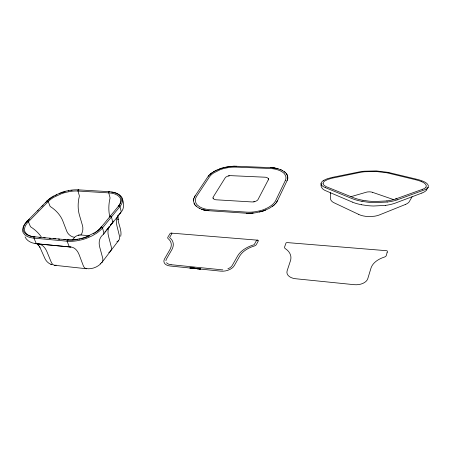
<?xml version="1.0" encoding="UTF-8"?>
<svg xmlns="http://www.w3.org/2000/svg" width="451" height="451" viewBox="0 0 451 451"><rect width="100%" height="100%" fill="white"/><g stroke="black" fill="none" stroke-linecap="round" stroke-linejoin="round"><path stroke-width="0.68" d="M165.951 260.734L165.968 260.531A8.462 4.944 -13.6 0 1 166.504 258.959L171.718 249.916A25.132 14.077 -14.8 0 0 169.875 237.829A1.342 0.744 -13.2 0 1 169.773 237.187L171.837 233.748A0.998 0.547 -13.2 0 0 171.267 233.116A0.998 0.547 -13.2 0 0 170.01 233.641L167.935 237.079A3.349 1.86 -13.2 0 0 168.172 238.68A23.08 12.927 -14.8 0 1 169.824 249.792L164.576 258.829A10.576 6.179 -13.6 0 0 170.19 266.011L220.691 271.136A10.852 6.579 -10.4 0 0 234.294 265.622L239.622 256.196A24.529 14.872 -7.7 0 1 254.246 246.015A3.507 2.052 -8.3 0 0 256.371 244.532L258.344 240.89A1.043 0.609 -8 0 0 257.713 240.18A1.043 0.609 -8 0 0 256.394 240.654L254.392 244.312A1.404 0.823 -8.3 0 1 253.541 244.904A26.71 16.197 -7.7 0 0 237.626 255.959L232.271 265.368A8.682 5.26 -10.4 0 1 227.879 268.813M287.428 179.769L287.676 178.765A24.1 12.138 -7.6 0 0 287.738 178.325L287.766 177.874M193.829 198.694L193.609 201.558L194.544 204.202M287.761 178.027L287.738 178.325M118.134 216.694L118.083 219.716L117.999 218.944C118.472 224.773 122.069 230.461 120.705 236.369M193.676 199.331L193.744 199.009M287.558 179.34L287.473 179.628M287.157 180.49L277.399 200.937M194.342 197.307L194.409 197.155A30.984 16.106 -9.7 0 1 194.64 196.704M287.022 180.783L287.09 180.637A24.219 12.194 -7.6 0 0 287.569 176.11L286.701 174.159M277.557 200.622L277.483 200.78A25.262 13.327 -8.1 0 1 276.187 202.815A25.149 13.271 -8.1 0 1 275.803 203.288L275.375 203.773M199.917 269.027L200.081 268.74M200.002 269.038L200.165 268.751M200.148 269.05L200.312 268.762M200.25 269.061L200.407 268.773L198.451 268.576L198.384 268.869M198.057 268.835L198.22 268.554M198.936 268.926L199.015 268.633M199.009 268.937L199.133 268.644M199.122 268.948L199.286 268.661M199.387 268.971L199.489 268.683M199.438 268.976L199.556 268.689M199.567 268.993L199.725 268.706M199.708 269.005L199.799 268.711M197.713 268.802L197.848 268.514L190.08 267.731L189.91 268.012M197.724 268.802L197.888 268.52M197.944 268.824L198.107 268.542M196.709 268.7L196.771 268.407M196.884 268.717L197.048 268.435M197.048 268.734L197.104 268.441M197.143 268.745L197.307 268.458L197.234 268.757M197.358 268.768L197.521 268.48L197.42 268.773M412.101 196.754L409.091 201.952A11.782 6.156 -0.3 0 1 405.41 204.461M195.508 268.582L195.672 268.294M195.655 268.593L195.819 268.311M195.74 268.604L195.881 268.317M195.892 268.616L196.05 268.334M196.1 268.638L196.213 268.351M196.371 268.666L196.427 268.373M121.725 211.384C124.414 207.725 123.833 202.95 122.418 198.908M194.454 268.475L194.544 268.182M194.669 268.492L194.832 268.21M194.86 268.514L195.012 268.227M194.939 268.52L195.091 268.238M195.108 268.537L195.26 268.255M195.221 268.548L195.373 268.266M193.361 268.362L193.53 268.08M193.547 268.379L193.699 268.097M193.676 268.396L193.738 268.097M193.783 268.401L193.891 268.114M193.907 268.418L193.986 268.125M193.981 268.424L194.082 268.136M194.048 268.43L194.189 268.142M194.308 268.458L194.46 268.17M428.1 187.362C429.493 184.476 425.518 182.266 423.156 181.308A30.583 15.717 -0.2 0 0 416.668 179.233L388.965 172.581M192.301 268.255L192.414 267.967M192.442 268.266L192.504 267.973M192.504 268.272L192.633 267.984M192.819 268.306L192.966 268.018M192.972 268.322L193.062 268.029M193.124 268.339L193.225 268.046M191.094 268.131L191.258 267.849M191.252 268.148L191.382 267.86M191.404 268.165L191.562 267.877M191.506 268.176L191.669 267.888M191.743 268.198L191.861 267.911M191.991 267.922L191.861 268.21L192.064 267.928M192.137 268.238L192.301 267.956M190.063 268.029L190.232 267.742M190.192 268.041L190.356 267.759M190.401 268.063L190.474 267.77M190.61 268.08L190.773 267.798M190.79 268.103L190.953 267.815M190.914 268.114L191.077 267.826M428.055 187.436L426.567 189.877M276.187 202.815L276.948 201.727M193.783 198.852A24.715 12.808 -10 0 1 194.99 196.106L207.855 176.781A23.677 11.749 -9.3 0 1 211.361 173.28L215.104 170.929L219.716 168.922M194.995 196.106L195.187 195.807M276.852 201.879L276.643 202.195M425.981 187.154C427.424 184.775 423.816 182.492 421.719 181.73M101.746 262.679L118.461 240.693M110.236 225.337L113.641 221.069M117.474 216.266L118.754 214.665M103.583 234.154L120.845 212.59M104.874 231.994L105.726 230.935M106.583 229.88L109.142 226.701M72.425 239.881L74.607 237.327A4.764 2.447 -17.6 0 1 75.762 236.341L77.369 235.535A4.764 2.447 -17.6 0 1 80.87 234.982L88.345 235.636M275.803 203.288L275.522 203.61A25.284 13.338 -8.1 0 1 273.357 205.656L269.055 208.469L263.677 210.792A29.828 15.65 -8.2 0 1 262.753 211.102A29.834 15.65 -8.2 0 1 261.817 211.389L255.576 212.765A25.262 13.327 -8.1 0 1 252.893 213.092L252.272 213.143A25.284 13.338 -8.1 0 1 251.308 213.222M208.261 176.234A29.721 14.798 -9 0 1 208.599 175.828L209.078 175.298M29.467 219.085L26.885 221.706A26.023 12.515 -18.2 0 0 23.176 227.146L22.612 229.728A26.028 12.515 -18.2 0 0 23.091 232.468L24.579 234.621L26.97 236.307A26.023 12.515 -18.2 0 0 33.96 238.139L67.114 241.2A26.305 13.18 -17.2 0 0 76.557 240.845L81.524 239.836A26.305 13.18 -17.2 0 0 87.19 238.032L92.038 235.89L96.277 233.409A26.305 13.18 -17.2 0 0 102.529 227.902L119.966 206.473A24.985 12.132 -15.7 0 0 122.492 201.326L122.435 198.981A24.985 12.132 -15.7 0 0 121.308 196.574L119.352 194.753L116.657 193.372A24.985 12.132 -15.7 0 0 111.69 192.177M37.444 210.967L38.267 210.127M41.937 206.395L43.149 205.166M45.551 202.719L46.746 201.507M274.755 204.41L274.084 205.042M209.907 174.486L211.361 173.274M100.607 263.948C97.269 267.026 92.782 268.847 88.221 268.807M210.211 174.216L210.527 173.945M273.543 205.504L273.261 205.735M272.861 206.045L272.455 206.355M94.434 233.173L93.334 233.844M323.474 180.479L327.274 178.726L332.426 177.356M213.464 171.854L213.78 171.668M213.887 171.605L214.653 171.171M53.584 196.422L53.951 196.213M215.223 170.873L215.567 170.692M55.338 195.48L55.732 195.283M56.257 195.024L56.657 194.838M89.563 235.817L88.994 236.076M216.768 170.117L217.258 169.897M88.554 236.268L87.821 236.578M265.757 210.014L265.171 210.245A25.284 13.338 -8.1 0 1 260.537 211.75L260.39 211.784M218.149 169.52L218.532 169.367M405.331 204.5L379.607 214.851A15.514 8.344 -1.5 0 1 374.341 216.238L368.839 216.581A17.516 9.398 -1.5 0 1 365.879 216.367L363.405 215.956A16.428 8.828 -1.5 0 1 358.804 214.462M59.29 193.699L59.718 193.53M87.229 236.82L86.778 236.995M421.894 193.062L395.358 203.08A27.753 14.308 -1.4 0 1 385.701 205.346M60.434 193.254L60.722 193.146M219.316 169.063L219.451 169.018A23.677 11.749 -9.3 0 1 223.848 167.659L228.657 166.712A29.044 14.511 -9.3 0 1 229.486 166.599L232.507 166.318M397.359 199.799L424.103 190.012A10.756 5.395 0.2 0 0 428.095 187.548M422.542 189.302L395.73 198.942A0.569 0.299 -0.4 0 1 396.034 198.891L396.209 198.897A1.173 0.614 -0.4 0 1 396.615 198.987M220.793 168.55L222.444 168.043M221.063 168.46L222.163 168.122M350.951 196.67L366.471 192.171A4.679 2.435 -1.9 0 1 367.802 191.917L369.476 191.844A7.013 3.664 -1.9 0 1 370.344 191.895L371.15 191.996A5.474 2.853 -1.9 0 1 372.464 192.312M223.566 167.733L224.13 167.592M254.595 201.659L253.716 201.839M78.356 235.219L79.224 235.044M81.09 238.788L81.4 238.709A24.326 12.188 -17.2 0 0 86.479 237.108M228.448 175.935L229.317 175.76M259.753 211.942L259.438 212.021M80.013 239.041L78.936 239.267M225.404 167.298L225.692 167.236M225.833 167.208L226.12 167.152M332.443 177.35L358.973 171.972A28.441 14.505 -2.2 0 1 364.07 171.228L376.286 170.929L387.815 172.321A30.324 15.481 -1.8 0 1 388.954 172.581M68.389 190.993L68.823 190.908M226.402 167.095L226.684 167.039M227.248 166.938L227.67 166.864M77.871 239.47L76.817 239.639A24.326 12.188 -17.2 0 1 68.349 239.988M385.718 205.385L373.603 206.006A42.36 21.485 -1.8 0 1 367.283 205.594L361.606 204.76M387.674 202.02L374.815 202.646A46.774 23.401 -1.8 0 1 368.022 202.211L361.95 201.355M386.84 200.937L374.905 201.507A44.153 22.105 -1.8 0 1 368.585 201.112L362.931 200.323M253.214 213.058L252.588 213.12M247.486 213.278L251.337 213.21A30.555 16.01 -8.1 0 0 252.272 213.143M251.021 213.227L250.395 213.255M233.81 166.256L235.337 166.233M236.093 166.244L270.825 167.631M208.745 210.718L246.629 213.244M78.186 189.848L108.967 191.664A24.061 11.653 -15.7 0 1 115.766 193.005L118.354 194.336L120.237 196.089A24.061 11.658 -15.7 0 1 121.313 198.406L121.364 200.661A24.061 11.658 -15.7 0 1 118.917 205.605L100.815 227.704A24.326 12.188 -17.2 0 1 95.364 232.558M271.587 167.682L273.086 167.828M171.301 233.116L257.651 240.174M39.068 237.316L40.427 237.44M43.832 237.75L45.196 237.874M49.311 238.252L50.687 238.376M53.449 238.63L55.524 238.821M58.303 239.075L59.695 239.205M63.89 239.588L65.294 239.712M67.052 239.876L68.107 239.971M38.053 243.884L70.937 247.03M87.855 268.57A9.432 5.074 -82.8 0 1 83.204 265.481L79.275 255.024A22.33 12.572 -81.8 0 0 70.243 247.007L37.32 243.85C32.568 243.439 27.133 241.578 25.053 236.888M171.098 264.703L221.402 269.766A8.682 5.26 -10.4 0 0 222.822 269.828M54.543 265.278L86.321 268.728M207.95 210.64L204.636 210.104A29.946 15.435 -9.9 0 1 203.88 209.929L202.437 209.529A29.969 15.458 -9.8 0 1 201.744 209.303L197.899 207.494L195.153 205.081M36.317 243.709L35.06 243.529L35.533 243.613M274.315 167.992L276.311 168.353M205.408 210.262L204.889 210.155M415.506 179.718L388.046 173.066A28.244 14.398 -1.8 0 0 386.795 172.784L376.089 171.493L364.752 171.746A26.479 13.491 -2.2 0 0 359.768 172.474L331.812 178.246L327.962 179.402L325.064 180.812A7.69 3.924 -4.1 0 0 323.029 183.495M203.88 209.929L202.437 209.529M277.5 168.635L281.497 170.033L284.558 171.865A28.808 14.55 -7.8 0 1 285.004 172.231L285.145 172.355M278.081 168.792L277.731 168.697A24.219 12.194 -7.6 0 0 270.549 167.609M37.247 244.154L38.792 245.423L38.042 244.808L39.981 247.261L39.581 246.545L44.982 258.632C46.335 261.574 49.001 263.886 52.141 264.72M50.845 264.297L51.69 264.574M372.464 192.312L393.616 199.607M201.518 209.225L201.744 209.303A24.715 12.808 -10 0 0 209.01 210.741M325.504 187.701L352.231 198.66A35.623 18.074 -1.9 0 0 361.973 201.326M280.669 169.672L281.193 169.892M352.276 202.059L326.011 190.852C323.057 189.832 320.216 187.244 321.101 183.782M358.782 214.445L334.208 202.843A11.596 6.128 -3.3 0 1 330.549 198.846L330.606 193.231M199.449 208.356L199.139 208.204M282.388 170.472L282.676 170.625M284.406 171.746L284.558 171.865A24.219 12.194 -7.6 0 1 286.255 173.534L286.701 174.159M196.253 206.254L195.971 205.983M195.762 205.78L195.7 205.712A24.574 12.735 -10 0 1 195.384 205.368M286.148 173.404L286.261 173.539A24.05 12.109 -7.6 0 1 286.515 173.883L286.565 173.951M268.221 178.517L268.407 178.951M286.915 174.514L287.067 174.796M287.174 175.016L287.298 175.304M213.154 198.35L213.03 197.91M194.043 203.209L194.077 203.288A24.743 12.82 -10 0 0 195.266 205.228M330.544 192.786L330.594 193.096M109.841 217.089L109.762 216.762A0.964 0.671 37.6 0 1 110.405 216.063A0.964 0.671 37.6 0 1 111.448 216.942L112.615 221.576A3.196 2.204 37.4 0 1 112.073 223.482A21.31 14.663 35.5 0 0 110.845 224.587M78.846 190.091A0.879 0.496 -87.3 0 0 78.181 189.854A23.785 11.106 -16.8 0 0 70.164 190.288L65.953 191.128A23.785 11.106 -16.8 0 0 61.111 192.583L53.117 196.286A23.785 11.106 -16.8 0 0 47.22 200.78L27.353 220.973A25.064 12.025 -18.2 0 0 23.785 226.205L23.243 228.685A25.064 12.025 -18.2 0 0 23.711 231.318L25.149 233.381L27.449 234.999A25.064 12.025 -18.2 0 0 34.186 236.752A0.975 0.603 -83.4 0 1 35.003 236.944A24.066 11.574 -18.2 0 1 28.537 235.259L26.321 233.708L24.935 231.724A24.066 11.574 -18.2 0 1 24.484 229.198L24.991 226.808A24.066 11.574 -18.2 0 1 28.413 221.774L48.223 201.552A22.843 10.683 -16.8 0 1 53.883 197.228L61.567 193.659A22.843 10.683 -16.8 0 1 66.218 192.261L70.271 191.45A22.843 10.683 -16.8 0 1 77.978 191.038L108.764 192.876A23.108 11.213 -15.7 0 1 115.298 194.167L117.784 195.452L119.588 197.143A23.108 11.213 -15.7 0 1 120.62 199.376L120.665 201.546A23.108 11.213 -15.7 0 1 118.309 206.299L118.387 206.626M287.693 176.691L287.761 177.277M323.079 183.585L323.936 185.209L326.293 186.714L353.894 197.859A33.38 16.935 -1.9 0 0 362.948 200.295M80.87 234.982A6.985 3.89 -84.6 0 0 82.494 225.573L79.404 215.048A20.881 11.365 -86.4 0 1 79.291 196.551A1.173 0.66 -86.9 0 0 79.286 195.537L77.984 191.038A0.879 0.496 -87.3 0 1 78.181 189.854M74.607 237.327A7.103 4.651 38.3 0 1 66.827 231.386L62.864 221.086A21.789 13.981 39.8 0 0 50.625 206.767A1.218 0.795 40.5 0 1 49.948 205.977L48.223 201.552A0.913 0.598 40.9 0 0 47.259 200.785A0.913 0.598 40.9 0 0 46.701 201.371M108.725 252.515A9.24 6.156 36.2 0 0 111.234 246.691L108.477 236.059A21.31 14.663 35.5 0 1 109.367 226.582M118.309 206.299A0.947 0.665 37.9 0 1 118.946 205.605A0.947 0.665 37.9 0 1 119.966 206.473L121.071 211.051A3.129 2.199 37.6 0 1 120.513 212.945A20.842 14.624 35.7 0 0 119.295 214.045M109.582 191.912A0.896 0.462 -87.1 0 0 108.962 191.669A0.896 0.462 -87.1 0 0 108.764 192.876L109.959 197.459A1.195 0.614 -86.8 0 1 109.959 198.491A21.276 10.638 -86.3 0 0 109.706 216.317M26.863 221.633A0.958 0.603 40.2 0 1 27.364 220.973A0.958 0.603 40.2 0 1 28.413 221.774L30.302 226.301A1.268 0.795 39.9 0 0 31.018 227.112A22.742 13.97 39.2 0 1 41.227 236.831M118.258 215.33A20.842 14.624 35.7 0 0 116.843 225.444L119.442 235.969A9.043 6.145 36.5 0 1 116.91 241.764M56.172 265.137A9.245 5.401 -82.4 0 1 51.211 262.065L46.966 251.776A21.862 13.355 -81.2 0 0 37.32 243.85A3.225 1.984 -83.2 0 1 35.849 242.638L33.96 238.139A0.975 0.603 -83.4 0 1 34.163 236.775L67.334 239.785A25.335 12.667 -17.1 0 0 76.416 239.436L81.197 238.466A25.335 12.667 -17.1 0 0 86.648 236.736L95.398 232.293A25.335 12.667 -17.1 0 0 101.43 227.005M68.078 239.904A0.998 0.569 -83.7 0 0 67.295 239.836A0.998 0.569 -83.7 0 0 67.114 241.2L68.868 245.778A3.292 1.866 -83.6 0 0 70.243 247.007M100.799 227.637A0.987 0.671 37.3 0 1 101.498 227.011A0.987 0.671 37.3 0 1 102.529 227.902L103.775 232.586A3.275 2.21 37.1 0 1 103.245 234.503A21.8 14.691 35.3 0 0 99.733 247.159L102.653 257.899A9.448 6.162 36 0 1 100.173 263.739M46.893 201.36A24.698 11.557 -16.8 0 1 52.519 197.048M70.965 190.553A24.698 11.557 -16.8 0 1 72.064 190.407M61.595 192.842A24.704 11.557 -16.8 0 1 65.141 191.754M171.014 264.692A8.462 4.944 -13.6 0 1 166.56 262.651M250.102 213.267A25.262 13.327 -8.1 0 1 246.336 213.233M193.564 200.858A24.574 12.735 -10 0 1 193.564 200.464M193.569 200.12A24.743 12.82 -10 0 1 193.648 199.483M228.663 166.712A23.677 11.749 -9.3 0 1 236.347 166.25M211.716 173.015A23.537 11.675 -9.3 0 1 212.173 172.694M232.237 166.334A23.644 11.732 -9.3 0 1 234.063 166.25M272.838 167.8A24.168 12.171 -7.6 0 1 274.569 168.031M415.489 179.735A28.362 14.562 -0.2 0 1 421.747 181.719M395.769 198.97A26.141 13.361 -1.4 0 1 386.823 200.898M325.56 187.661A14.116 7.177 -3.9 0 1 321.495 185.107M321.597 185.079A8.575 4.38 -4.2 0 1 321.089 183.732M397.399 199.838A28.165 14.393 -1.4 0 1 387.657 201.975M426.556 190.046A13.017 6.573 0.1 0 1 421.877 193.022M361.623 204.737A33.673 17.262 -1.8 0 1 352.276 202.087M426.043 187.216A9.364 4.696 0.2 0 1 422.497 189.268M321.044 183.585A8.981 4.583 -4.1 0 1 323.514 180.496M387.127 252.475L386.293 255.475A3.879 2.3 0.6 0 1 384.348 257.093A27.364 16.648 2.2 0 0 370.947 268.249L367.79 278.639A11.935 7.47 -0.4 0 1 354.069 284.671L295.546 278.735A11.388 7.115 -4.9 0 1 287.14 270.775L290.421 260.858A24.591 14.934 -7.4 0 0 285.353 248.664A3.591 2.125 -5.9 0 1 284.626 246.911L285.957 243.157A1.065 0.626 -6 0 1 287.259 242.593L386.406 250.688A1.156 0.682 0.7 0 1 387.403 251.483L387.127 252.475M285.246 180.699L275.708 200.515A23.356 12.318 -8.1 0 1 271.722 205.233L268.542 207.37L264.652 209.23A23.356 12.318 -8.1 0 1 259.832 210.809L255.396 211.716A23.356 12.318 -8.1 0 1 246.353 212.117L210.194 209.726A22.854 11.844 -10 0 1 202.668 208.261L199.68 206.862L197.386 205.064A22.854 11.844 -10 0 1 195.847 202.753L195.379 200.554A22.854 11.844 -10 0 1 196.873 195.903L209.292 177.13A21.89 10.858 -9.3 0 1 213.453 173.088L220.071 169.723A21.89 10.858 -9.3 0 1 224.401 168.392L228.341 167.597A21.89 10.858 -9.3 0 1 236.307 167.129L269.585 168.477A22.375 11.264 -7.6 0 1 277.015 169.593L280.178 170.743L282.788 172.276A22.375 11.264 -7.6 0 1 284.806 174.317L285.754 176.307A22.375 11.264 -7.6 0 1 285.246 180.699M268.255 179.898L258.045 199.483A5.057 2.667 -8.1 0 1 257.166 200.481L255.678 201.309A5.057 2.667 -8.1 0 1 251.771 201.935L216.277 199.804A4.944 2.559 -10 0 1 214.665 199.505L213.548 198.88A4.944 2.559 -10 0 1 213.312 196.867L225.162 177.874A4.736 2.351 -9.3 0 1 226.047 176.984L227.49 176.234A4.736 2.351 -9.3 0 1 231.081 175.665L264.94 177.204A4.843 2.435 -7.6 0 1 266.564 177.463L267.804 178.066A4.843 2.435 -7.6 0 1 268.255 179.898M198.654 268.599L198.491 268.881L198.66 268.599M198.023 268.531L197.865 268.819L198.028 268.531M193.451 268.069L193.287 268.356L193.434 268.069"/></g></svg>
